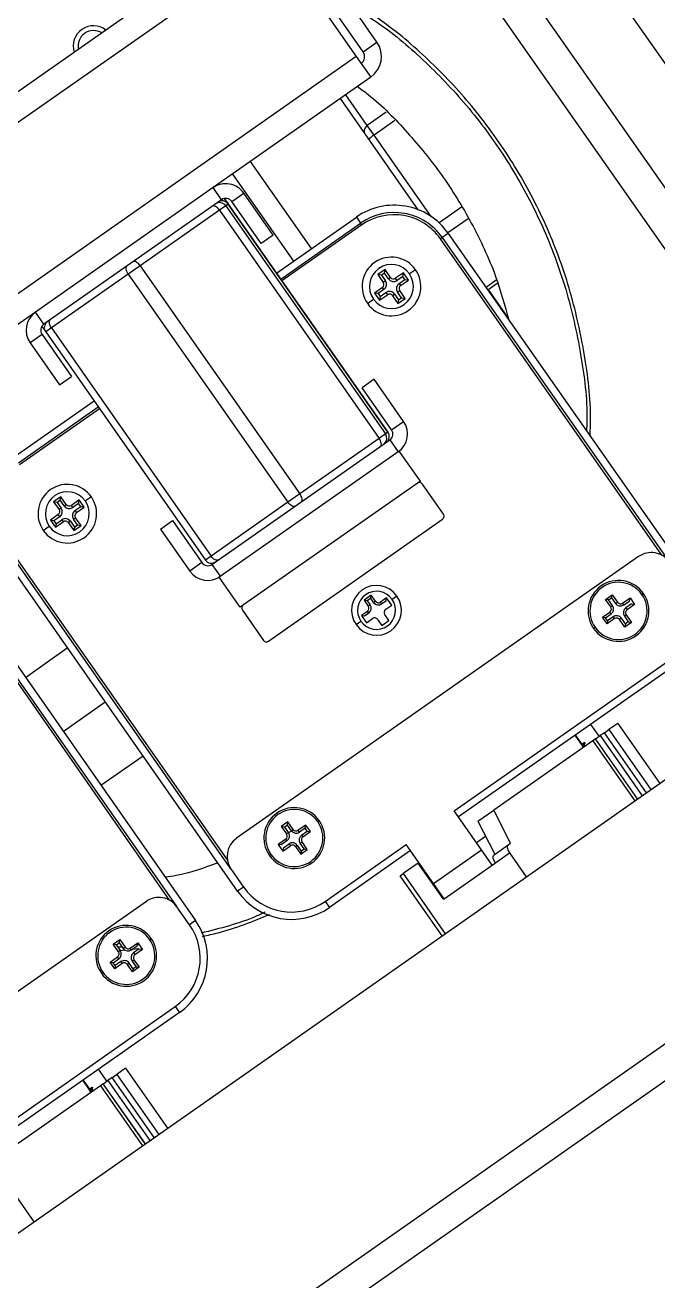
# Model space of a CAD drawing. Header units: millimetres. Extents: x 152904052 to 153933663, y 538271515 to 539240469.
# Drawn here: x 153452332.9 to 153452419.3, y 538569335.1 to 538569506.3 of the extents above; entities that cross this region are included whole.
import ezdxf

# ---------------------------------------------------------------- set-up
doc = ezdxf.new("R2010")
doc.units = ezdxf.units.MM
doc.layers.add('POWR', color=5, linetype='Continuous')

msp = doc.modelspace()

# ---------------------------------------------------------------- linework, layer by layer
at = {"layer": 'POWR', "color": 7}
for p, q in [((153451610.15, 538568795.17), (153453405.73, 538570052.45)), ((153452296.42, 538569677.95), (153452483.18, 538569411.24)), ((153452458.2, 538569430), (153452337.74, 538569602.02)), ((153452454.26, 538569427.25), (153452333.81, 538569599.27)), ((153452380.96, 538569504.04), (153452363.15, 538569529.48)), ((153452379.08, 538569502.72), (153452361.27, 538569528.16)), ((153452365.2, 538569520.53), (153452328.71, 538569494.98)), ((153452367.18, 538569517.71), (153452330.69, 538569492.15)), ((153452367.18, 538569517.71), (153452378.13, 538569502.06)), ((153452379.08, 538569502.72), (153452380.96, 538569504.04)), ((153452378.13, 538569502.06), (153452325.77, 538569465.39)), ((153452378.13, 538569502.06), (153452380.11, 538569499.24)), ((153452380.11, 538569499.24), (153452358.61, 538569484.18)), ((153452386.6, 538569481.16), (153452375.98, 538569496.34)), ((153452379.64, 538569492.67), (153452376.71, 538569496.86)), ((153452382.23, 538569494.48), (153452379.64, 538569492.67)), ((153452380.56, 538569491.36), (153452379.64, 538569492.67)), ((153452383.4, 538569493.35), (153452380.56, 538569491.36)), ((153452388.34, 538569480.25), (153452380.56, 538569491.36)), ((153452372.01, 538569475.86), (153452363.69, 538569487.74)), ((153452361.23, 538569486.01), (153452369.55, 538569474.14)), ((153452358.61, 538569484.18), (153452334.36, 538569467.2)), ((153452359.76, 538569482.54), (153452358.61, 538569484.18)), ((153452359.76, 538569482.54), (153452335.51, 538569465.56)), ((153452359.75, 538569482.53), (153452359.86, 538569482.38)), ((153452360.13, 538569482.7), (153452360.64, 538569481.98)), ((153452360.66, 538569481.95), (153452360.14, 538569482.7)), ((153452361.15, 538569482.3), (153452362.79, 538569483.44)), ((153452365.17, 538569476.56), (153452361.15, 538569482.3)), ((153452366.8, 538569477.71), (153452362.79, 538569483.44)), ((153452359.46, 538569481.11), (153452348.65, 538569473.54)), ((153452360.32, 538569481.71), (153452359.46, 538569481.11)), ((153452359.46, 538569481.11), (153452381.26, 538569449.99)), ((153452360.66, 538569481.95), (153452360.32, 538569481.71)), ((153452360.32, 538569481.71), (153452382.12, 538569450.59)), ((153452382.46, 538569450.82), (153452360.66, 538569481.95)), ((153452360.66, 538569481.95), (153452382.46, 538569450.82)), ((153452360.66, 538569481.95), (153452360.66, 538569481.95)), ((153452392.48, 538569481.53), (153452389.43, 538569479.39)), ((153452367.26, 538569472.53), (153452378.15, 538569480.16)), ((153452367.83, 538569471.71), (153452378.72, 538569479.34)), ((153452378.9, 538569479.09), (153452368, 538569471.47)), ((153452378.15, 538569480.16), (153452378.72, 538569479.34)), ((153452378.9, 538569479.09), (153452378.72, 538569479.34)), ((153452393.4, 538569479.92), (153452390.65, 538569478)), ((153452366.8, 538569477.71), (153452365.17, 538569476.56)), ((153452389.62, 538569477.2), (153452389.87, 538569477.38)), ((153452419.84, 538569434.04), (153452389.62, 538569477.2)), ((153452390.68, 538569477.95), (153452389.87, 538569477.38)), ((153452389.87, 538569477.38), (153452420.84, 538569433.14)), ((153452390.68, 538569477.95), (153452423.38, 538569431.26)), ((153452347.01, 538569472.4), (153452336.54, 538569465.06)), ((153452348.65, 538569473.54), (153452347.01, 538569472.4)), ((153452347.01, 538569472.4), (153452368.81, 538569441.27)), ((153452348.65, 538569473.54), (153452370.45, 538569442.41)), ((153452382.06, 538569473.01), (153452381.08, 538569472.32)), ((153452381.08, 538569472.32), (153452381.82, 538569471.25)), ((153452381.57, 538569472.23), (153452381.08, 538569472.32)), ((153452381.97, 538569472.52), (153452381.57, 538569472.23)), ((153452381.57, 538569472.23), (153452382.11, 538569471.46)), ((153452381.97, 538569472.52), (153452382.06, 538569473.01)), ((153452382.52, 538569471.74), (153452381.97, 538569472.52)), ((153452382.8, 538569471.94), (153452382.06, 538569473.01)), ((153452382.52, 538569471.74), (153452382.8, 538569471.94)), ((153452384.57, 538569472.57), (153452383.5, 538569471.82)), ((153452384.48, 538569472.08), (153452383.7, 538569471.53)), ((153452384.48, 538569472.08), (153452384.57, 538569472.57)), ((153452384.76, 538569471.67), (153452384.48, 538569472.08)), ((153452385.25, 538569471.58), (153452384.57, 538569472.57)), ((153452386.22, 538569472.99), (153452385.4, 538569472.42)), ((153452381.7, 538569470.56), (153452380.63, 538569469.81)), ((153452381.9, 538569470.27), (153452381.12, 538569469.73)), ((153452381.9, 538569470.27), (153452381.7, 538569470.56)), ((153452382.11, 538569471.46), (153452381.82, 538569471.25)), ((153452383.7, 538569471.53), (153452383.5, 538569471.82)), ((153452383.99, 538569471.13), (153452384.76, 538569471.67)), ((153452383.99, 538569471.13), (153452384.19, 538569470.84)), ((153452384.19, 538569470.84), (153452385.25, 538569471.58)), ((153452384.76, 538569471.67), (153452385.25, 538569471.58)), ((153452397.22, 538569471.55), (153452395.84, 538569470.58)), ((153452396.07, 538569470.25), (153452397.37, 538569471.16)), ((153452398.86, 538569466.45), (153452396.16, 538569470.31)), ((153452379.67, 538569468.4), (153452380.49, 538569468.98)), ((153452380.63, 538569469.81), (153452381.32, 538569468.83)), ((153452381.12, 538569469.73), (153452380.63, 538569469.81)), ((153452381.12, 538569469.73), (153452381.41, 538569469.32)), ((153452381.32, 538569468.83), (153452382.39, 538569469.58)), ((153452381.41, 538569469.32), (153452381.32, 538569468.83)), ((153452381.41, 538569469.32), (153452382.19, 538569469.86)), ((153452382.19, 538569469.86), (153452382.39, 538569469.58)), ((153452383.37, 538569469.65), (153452383.08, 538569469.45)), ((153452383.08, 538569469.45), (153452383.83, 538569468.39)), ((153452383.37, 538569469.65), (153452383.92, 538569468.88)), ((153452383.78, 538569469.94), (153452384.07, 538569470.14)), ((153452384.32, 538569469.16), (153452383.78, 538569469.94)), ((153452383.83, 538569468.39), (153452384.81, 538569469.08)), ((153452383.92, 538569468.88), (153452383.83, 538569468.39)), ((153452383.92, 538569468.88), (153452384.32, 538569469.16)), ((153452384.81, 538569469.08), (153452384.07, 538569470.14)), ((153452384.32, 538569469.16), (153452384.81, 538569469.08)), ((153452334.36, 538569467.2), (153452327.71, 538569462.54)), ((153452335.51, 538569465.56), (153452334.36, 538569467.2)), ((153452335.23, 538569465.26), (153452335.76, 538569464.51)), ((153452335.96, 538569465.88), (153452335.96, 538569465.88)), ((153452335.27, 538569464.17), (153452333.63, 538569463.02)), ((153452335.27, 538569464.17), (153452339.28, 538569458.44)), ((153452336.54, 538569465.06), (153452335.76, 538569464.51)), ((153452335.76, 538569464.51), (153452357.55, 538569433.39)), ((153452336.54, 538569465.06), (153452358.33, 538569433.93)), ((153452333.63, 538569463.02), (153452337.64, 538569457.29)), ((153452337.64, 538569457.29), (153452339.28, 538569458.44)), ((153452380.57, 538569458.05), (153452378.93, 538569456.9)), ((153452382.95, 538569451.17), (153452378.93, 538569456.9)), ((153452384.58, 538569452.31), (153452380.57, 538569458.05)), ((153452331.46, 538569447.47), (153452342.35, 538569455.09)), ((153452332.03, 538569446.65), (153452342.93, 538569454.27)), ((153452343.1, 538569454.03), (153452332.2, 538569446.4)), ((153452382.95, 538569451.17), (153452384.58, 538569452.31)), ((153452358.45, 538569432.8), (153452382.7, 538569449.77)), ((153452381.26, 538569449.99), (153452370.45, 538569442.41)), ((153452382.12, 538569450.59), (153452381.26, 538569449.99)), ((153452382.46, 538569450.82), (153452382.12, 538569450.59)), ((153452382.46, 538569450.82), (153452382.46, 538569450.82)), ((153452382.7, 538569449.77), (153452383.85, 538569448.14)), ((153452384.01, 538569448.25), (153452359.44, 538569431.04)), ((153452386.88, 538569444.16), (153452384.01, 538569448.25)), ((153452386.88, 538569444.16), (153452362.31, 538569426.95)), ((153452390.03, 538569439.65), (153452387.17, 538569443.75)), ((153452337.82, 538569442.04), (153452336.84, 538569441.35)), ((153452336.84, 538569441.35), (153452337.59, 538569440.28)), ((153452337.33, 538569441.26), (153452336.84, 538569441.35)), ((153452337.74, 538569441.55), (153452337.33, 538569441.26)), ((153452337.33, 538569441.26), (153452337.87, 538569440.48)), ((153452337.74, 538569441.55), (153452337.82, 538569442.04)), ((153452338.28, 538569440.77), (153452337.74, 538569441.55)), ((153452338.57, 538569440.97), (153452337.82, 538569442.04)), ((153452340.33, 538569441.59), (153452339.27, 538569440.85)), ((153452340.25, 538569441.1), (153452339.47, 538569440.56)), ((153452340.25, 538569441.1), (153452340.33, 538569441.59)), ((153452340.53, 538569440.7), (153452340.25, 538569441.1)), ((153452341.02, 538569440.61), (153452340.33, 538569441.59)), ((153452341.99, 538569442.02), (153452341.17, 538569441.45)), ((153452368.81, 538569441.27), (153452358.33, 538569433.93)), ((153452370.45, 538569442.41), (153452368.81, 538569441.27)), ((153452337.46, 538569439.59), (153452336.4, 538569438.84)), ((153452337.67, 538569439.3), (153452337.46, 538569439.59)), ((153452337.87, 538569440.48), (153452337.59, 538569440.28)), ((153452338.28, 538569440.77), (153452338.57, 538569440.97)), ((153452339.47, 538569440.56), (153452339.27, 538569440.85)), ((153452339.75, 538569440.15), (153452340.53, 538569440.7)), ((153452339.75, 538569440.15), (153452339.95, 538569439.86)), ((153452339.95, 538569439.86), (153452341.02, 538569440.61)), ((153452340.53, 538569440.7), (153452341.02, 538569440.61)), ((153452335.43, 538569437.43), (153452336.25, 538569438)), ((153452336.4, 538569438.84), (153452337.09, 538569437.86)), ((153452336.89, 538569438.75), (153452336.4, 538569438.84)), ((153452337.67, 538569439.3), (153452336.89, 538569438.75)), ((153452336.89, 538569438.75), (153452337.17, 538569438.35)), ((153452337.09, 538569437.86), (153452338.15, 538569438.6)), ((153452337.17, 538569438.35), (153452337.09, 538569437.86)), ((153452337.17, 538569438.35), (153452337.95, 538569438.89)), ((153452337.95, 538569438.89), (153452338.15, 538569438.6)), ((153452339.14, 538569438.68), (153452338.85, 538569438.48)), ((153452338.85, 538569438.48), (153452339.59, 538569437.41)), ((153452339.14, 538569438.68), (153452339.68, 538569437.9)), ((153452339.54, 538569438.97), (153452339.83, 538569439.17)), ((153452340.09, 538569438.19), (153452339.54, 538569438.97)), ((153452339.59, 538569437.41), (153452340.58, 538569438.1)), ((153452339.68, 538569437.9), (153452339.59, 538569437.41)), ((153452339.68, 538569437.9), (153452340.09, 538569438.19)), ((153452340.58, 538569438.1), (153452339.83, 538569439.17)), ((153452340.09, 538569438.19), (153452340.58, 538569438.1)), ((153452351.41, 538569437.63), (153452353.05, 538569438.78)), ((153452353.05, 538569438.78), (153452357.06, 538569433.04)), ((153452366.16, 538569422.32), (153452389.91, 538569438.95)), ((153452351.41, 538569437.63), (153452355.42, 538569431.9)), ((153452361.94, 538569388.24), (153452329.25, 538569434.93)), ((153452361.04, 538569391.27), (153452330.07, 538569435.5)), ((153452330.31, 538569435.68), (153452360.54, 538569392.51)), ((153452357.06, 538569433.04), (153452355.42, 538569431.9)), ((153452358.33, 538569433.93), (153452357.55, 538569433.39)), ((153452358.45, 538569432.8), (153452359.6, 538569431.16)), ((153452416.66, 538569433.88), (153452361.78, 538569395.45)), ((153452323.51, 538569430.92), (153452356.21, 538569384.22)), ((153452362.31, 538569426.95), (153452359.44, 538569431.04)), ((153452146.47, 538569211.73), (153452458.2, 538569430)), ((153452352.67, 538569387.01), (153452322.45, 538569430.17)), ((153452322.69, 538569430.34), (153452353.67, 538569386.11)), ((153452380.19, 538569428.61), (153452379.21, 538569427.92)), ((153452379.21, 538569427.92), (153452379.78, 538569427.1)), ((153452379.63, 538569427.84), (153452379.21, 538569427.92)), ((153452380.11, 538569428.18), (153452379.63, 538569427.84)), ((153452379.63, 538569427.84), (153452380.03, 538569427.27)), ((153452380.11, 538569428.18), (153452380.19, 538569428.61)), ((153452380.51, 538569427.61), (153452380.11, 538569428.18)), ((153452380.76, 538569427.79), (153452380.19, 538569428.61)), ((153452380.51, 538569427.61), (153452380.76, 538569427.79)), ((153452382.28, 538569428.24), (153452381.46, 538569427.66)), ((153452381.63, 538569427.41), (153452381.46, 538569427.66)), ((153452382.2, 538569427.81), (153452381.63, 538569427.41)), ((153452382.2, 538569427.81), (153452382.28, 538569428.24)), ((153452382.97, 538569427.25), (153452382.28, 538569428.24)), ((153452383.69, 538569428.49), (153452383.03, 538569428.03)), ((153452412.15, 538569428.03), (153452413.05, 538569428.66)), ((153452412.86, 538569427.01), (153452412.15, 538569428.03)), ((153452412.57, 538569427.96), (153452412.15, 538569428.03)), ((153452412.57, 538569427.96), (153452412.97, 538569428.24)), ((153452413.12, 538569427.18), (153452412.57, 538569427.96)), ((153452412.97, 538569428.24), (153452413.05, 538569428.66)), ((153452412.97, 538569428.24), (153452413.51, 538569427.46)), ((153452413.05, 538569428.66), (153452413.77, 538569427.64)), ((153452413.51, 538569427.46), (153452413.77, 538569427.64)), ((153452414.46, 538569427.52), (153452415.49, 538569428.23)), ((153452414.64, 538569427.27), (153452414.46, 538569427.52)), ((153452414.64, 538569427.27), (153452415.41, 538569427.81)), ((153452415.69, 538569427.41), (153452414.92, 538569426.87)), ((153452415.41, 538569427.81), (153452415.49, 538569428.23)), ((153452415.49, 538569428.23), (153452416.12, 538569427.33)), ((153452415.69, 538569427.41), (153452416.12, 538569427.33)), ((153452417.11, 538569428.7), (153452417.32, 538569428.84)), ((153452362.59, 538569426.54), (153452365.46, 538569422.44)), ((153452379.66, 538569426.4), (153452378.84, 538569425.83)), ((153452378.84, 538569425.83), (153452379.53, 538569424.85)), ((153452379.27, 538569425.75), (153452378.84, 538569425.83)), ((153452379.83, 538569426.15), (153452379.27, 538569425.75)), ((153452379.83, 538569426.15), (153452379.66, 538569426.4)), ((153452380.03, 538569427.27), (153452379.78, 538569427.1)), ((153452382.6, 538569425.17), (153452382.02, 538569425.98)), ((153452382.15, 538569426.68), (153452382.97, 538569427.25)), ((153452411.72, 538569425.6), (153452412.74, 538569426.31)), ((153452412.14, 538569425.52), (153452412.92, 538569426.06)), ((153452412.92, 538569426.06), (153452412.74, 538569426.31)), ((153452413.12, 538569427.18), (153452412.86, 538569427.01)), ((153452414.72, 538569425.74), (153452414.97, 538569425.92)), ((153452414.72, 538569425.74), (153452415.26, 538569424.97)), ((153452414.92, 538569426.87), (153452415.09, 538569426.62)), ((153452414.97, 538569425.92), (153452415.69, 538569424.9)), ((153452416.12, 538569427.33), (153452415.09, 538569426.62)), ((153452378.12, 538569424.59), (153452378.77, 538569425.05)), ((153452379.53, 538569424.85), (153452380.34, 538569425.42)), ((153452381.04, 538569425.3), (153452381.61, 538569424.48)), ((153452381.61, 538569424.48), (153452382.6, 538569425.17)), ((153452410.72, 538569424.23), (153452410.52, 538569424.08)), ((153452412.35, 538569424.69), (153452411.72, 538569425.6)), ((153452412.14, 538569425.52), (153452411.72, 538569425.6)), ((153452412.42, 538569425.12), (153452412.14, 538569425.52)), ((153452413.37, 538569425.41), (153452412.35, 538569424.69)), ((153452412.42, 538569425.12), (153452412.35, 538569424.69)), ((153452413.2, 538569425.66), (153452412.42, 538569425.12)), ((153452413.2, 538569425.66), (153452413.37, 538569425.41)), ((153452414.32, 538569425.46), (153452414.07, 538569425.29)), ((153452414.79, 538569424.26), (153452414.07, 538569425.29)), ((153452414.86, 538569424.69), (153452414.32, 538569425.46)), ((153452415.69, 538569424.9), (153452414.79, 538569424.26)), ((153452414.86, 538569424.69), (153452414.79, 538569424.26)), ((153452415.26, 538569424.97), (153452414.86, 538569424.69)), ((153452415.26, 538569424.97), (153452415.69, 538569424.9)), ((153452332.98, 538569417.4), (153452338.71, 538569421.42)), ((153452391.51, 538569399.18), (153452420.59, 538569419.54)), ((153452421.17, 538569418.72), (153452392.09, 538569398.36)), ((153452338.14, 538569410.03), (153452343.87, 538569414.04)), ((153451637.29, 538568819.18), (153452483.06, 538569411.4)), ((153452410.11, 538569410.98), (153452411.26, 538569409.34)), ((153452411.99, 538569409.85), (153452412.62, 538569410.29)), ((153452413.81, 538569411.13), (153452412.62, 538569410.29)), ((153452412.62, 538569410.29), (153452418.35, 538569402.1)), ((153452413.81, 538569411.13), (153452419.55, 538569402.94)), ((153452410.4, 538569408.74), (153452396.9, 538569399.29)), ((153452409.14, 538569407.86), (153452407.99, 538569409.5)), ((153452409.21, 538569407.91), (153452408.06, 538569409.55)), ((153452409.17, 538569408.49), (153452409.35, 538569408.57)), ((153452410.79, 538569409.01), (153452410.4, 538569408.74)), ((153452410.4, 538569408.74), (153452416.14, 538569400.55)), ((153452410.79, 538569409.01), (153452411.42, 538569409.45)), ((153452416.53, 538569400.82), (153452410.79, 538569409.01)), ((153452410.79, 538569409.01), (153452410.79, 538569409.01)), ((153452416.52, 538569400.82), (153452410.79, 538569409.01)), ((153452411.99, 538569409.85), (153452411.42, 538569409.45)), ((153452411.42, 538569409.45), (153452417.15, 538569401.26)), ((153452417.73, 538569401.66), (153452411.99, 538569409.85)), ((153452411.99, 538569409.85), (153452411.99, 538569409.85)), ((153452417.72, 538569401.66), (153452411.99, 538569409.85)), ((153452409.17, 538569408.49), (153452408.94, 538569408.29)), ((153452409.45, 538569408.08), (153452409.26, 538569408.08)), ((153452349.04, 538569406.67), (153452343.3, 538569402.66)), ((153452395.24, 538569393.86), (153452391.51, 538569399.18)), ((153452394.73, 538569397.77), (153452396.9, 538569399.29)), ((153452399.2, 538569394.79), (153452396.9, 538569399.29)), ((153452368.81, 538569397.69), (153452367.91, 538569397.06)), ((153452367.91, 538569397.06), (153452368.63, 538569396.04)), ((153452368.34, 538569396.98), (153452367.91, 538569397.06)), ((153452368.74, 538569397.26), (153452368.34, 538569396.98)), ((153452368.34, 538569396.98), (153452368.88, 538569396.21)), ((153452368.74, 538569397.26), (153452368.81, 538569397.69)), ((153452369.28, 538569396.49), (153452368.74, 538569397.26)), ((153452369.53, 538569396.67), (153452368.81, 538569397.69)), ((153452369.28, 538569396.49), (153452369.53, 538569396.67)), ((153452371.25, 538569397.26), (153452370.23, 538569396.54)), ((153452371.18, 538569396.83), (153452370.4, 538569396.29)), ((153452371.18, 538569396.83), (153452371.25, 538569397.26)), ((153452371.45, 538569396.43), (153452371.18, 538569396.83)), ((153452371.88, 538569396.36), (153452371.25, 538569397.26)), ((153452372.88, 538569397.73), (153452373.08, 538569397.87)), ((153452394.73, 538569397.77), (153452397.03, 538569393.27)), ((153452368.51, 538569395.34), (153452367.48, 538569394.62)), ((153452368.68, 538569395.09), (153452367.91, 538569394.55)), ((153452368.68, 538569395.09), (153452368.51, 538569395.34)), ((153452368.88, 538569396.21), (153452368.63, 538569396.04)), ((153452369.21, 538569396.39), (153452368.81, 538569396.14)), ((153452370.4, 538569396.29), (153452370.23, 538569396.54)), ((153452370.48, 538569394.77), (153452370.74, 538569394.95)), ((153452370.68, 538569395.89), (153452371.45, 538569396.43)), ((153452370.68, 538569395.89), (153452370.86, 538569395.64)), ((153452371.45, 538569393.92), (153452370.74, 538569394.95)), ((153452370.86, 538569395.64), (153452371.88, 538569396.36)), ((153452371.45, 538569396.43), (153452371.88, 538569396.36)), ((153452395.79, 538569395.7), (153452394.55, 538569394.84)), ((153452366.49, 538569393.25), (153452366.28, 538569393.11)), ((153452367.48, 538569394.62), (153452368.11, 538569393.72)), ((153452367.91, 538569394.55), (153452367.48, 538569394.62)), ((153452368.11, 538569393.72), (153452369.14, 538569394.44)), ((153452368.19, 538569394.15), (153452368.11, 538569393.72)), ((153452368.19, 538569394.15), (153452368.96, 538569394.69)), ((153452368.96, 538569394.69), (153452369.14, 538569394.44)), ((153452370.09, 538569394.49), (153452369.83, 538569394.32)), ((153452369.83, 538569394.32), (153452370.55, 538569393.29)), ((153452370.09, 538569394.49), (153452370.63, 538569393.72)), ((153452371.02, 538569394), (153452370.48, 538569394.77)), ((153452370.55, 538569393.29), (153452371.45, 538569393.92)), ((153452370.63, 538569393.72), (153452370.55, 538569393.29)), ((153452370.63, 538569393.72), (153452371.02, 538569394)), ((153452371.02, 538569394), (153452371.45, 538569393.92)), ((153452373.9, 538569386.85), (153452384.96, 538569394.59)), ((153452385.54, 538569393.77), (153452374.48, 538569386.03)), ((153452388.69, 538569389.27), (153452384.96, 538569394.59)), ((153452388.69, 538569389.27), (153452395.24, 538569393.86)), ((153452396.68, 538569391.81), (153452395.24, 538569393.86)), ((153452396.68, 538569391.81), (153452399.04, 538569393.46)), ((153452396.94, 538569393.22), (153452398.86, 538569394.56)), ((153452398.86, 538569394.56), (153452399.2, 538569394.79)), ((153452399.04, 538569393.46), (153452401.33, 538569390.18)), ((153452386.58, 538569392.07), (153452384.54, 538569390.63)), ((153452386.58, 538569392.07), (153452386.68, 538569392.13)), ((153452390.03, 538569387.15), (153452386.58, 538569392.07)), ((153452390.12, 538569387.22), (153452396.68, 538569391.81)), ((153452361.04, 538569391.27), (153452362.76, 538569388.81)), ((153452384.13, 538569390.35), (153452384.54, 538569390.63)), ((153452389.86, 538569382.15), (153452384.13, 538569390.35)), ((153452384.54, 538569390.63), (153452390.27, 538569382.44)), ((153452362.76, 538569388.81), (153452361.94, 538569388.24)), ((153452390.12, 538569387.22), (153452388.69, 538569389.27)), ((153452349.49, 538569386.85), (153452294.61, 538569348.42)), ((153452373.9, 538569386.85), (153452374.48, 538569386.03)), ((153452389.8, 538569387.48), (153452389.85, 538569387.61)), ((153452389.85, 538569387.4), (153452389.95, 538569387.47)), ((153452390.03, 538569387.15), (153452390.12, 538569387.22)), ((153452355.39, 538569383.65), (153452353.67, 538569386.11)), ((153452356.21, 538569384.22), (153452355.39, 538569383.65)), ((153452344.98, 538569381), (153452345.88, 538569381.63)), ((153452345.4, 538569380.92), (153452345.8, 538569381.2)), ((153452345.8, 538569381.2), (153452345.88, 538569381.63)), ((153452345.8, 538569381.2), (153452346.34, 538569380.43)), ((153452345.88, 538569381.63), (153452346.59, 538569380.61)), ((153452347.29, 538569380.48), (153452348.32, 538569381.2)), ((153452348.24, 538569380.77), (153452348.32, 538569381.2)), ((153452348.32, 538569381.2), (153452348.95, 538569380.3)), ((153452349.94, 538569381.67), (153452350.15, 538569381.81)), ((153452345.69, 538569379.98), (153452344.98, 538569381)), ((153452345.4, 538569380.92), (153452344.98, 538569381)), ((153452345.95, 538569380.15), (153452345.4, 538569380.92)), ((153452346.22, 538569380.61), (153452345.64, 538569380.59)), ((153452345.95, 538569380.15), (153452345.69, 538569379.98)), ((153452345.94, 538569380.16), (153452346.56, 538569380.22)), ((153452346.34, 538569380.43), (153452346.59, 538569380.61)), ((153452347.47, 538569380.23), (153452347.29, 538569380.48)), ((153452347.47, 538569380.23), (153452348.24, 538569380.77)), ((153452347.62, 538569380.34), (153452348.38, 538569380.42)), ((153452348.52, 538569380.37), (153452347.75, 538569379.83)), ((153452347.75, 538569379.83), (153452347.92, 538569379.58)), ((153452348.95, 538569380.3), (153452347.92, 538569379.58)), ((153452348.5, 538569380.94), (153452348.13, 538569380.87)), ((153452348.52, 538569380.37), (153452348.95, 538569380.3)), ((153452344.55, 538569378.56), (153452345.57, 538569379.28)), ((153452345.18, 538569377.66), (153452344.55, 538569378.56)), ((153452344.97, 538569378.49), (153452344.55, 538569378.56)), ((153452344.97, 538569378.49), (153452345.75, 538569379.03)), ((153452345.25, 538569378.09), (153452344.97, 538569378.49)), ((153452346.2, 538569378.38), (153452345.18, 538569377.66)), ((153452345.25, 538569378.09), (153452345.18, 538569377.66)), ((153452346.03, 538569378.63), (153452345.25, 538569378.09)), ((153452345.75, 538569379.03), (153452345.57, 538569379.28)), ((153452346.03, 538569378.63), (153452346.2, 538569378.38)), ((153452347.15, 538569378.43), (153452346.9, 538569378.26)), ((153452347.62, 538569377.23), (153452346.9, 538569378.26)), ((153452347.69, 538569377.66), (153452347.15, 538569378.43)), ((153452347.55, 538569378.71), (153452347.8, 538569378.89)), ((153452347.55, 538569378.71), (153452348.09, 538569377.94)), ((153452348.52, 538569377.86), (153452347.62, 538569377.23)), ((153452348.09, 538569377.94), (153452347.69, 538569377.66)), ((153452347.8, 538569378.89), (153452348.52, 538569377.86)), ((153452348.09, 538569377.94), (153452348.52, 538569377.86)), ((153452343.55, 538569377.19), (153452343.35, 538569377.05)), ((153452347.69, 538569377.66), (153452347.62, 538569377.23)), ((153452324.34, 538569352.15), (153452353.42, 538569372.51)), ((153452354, 538569371.69), (153452324.92, 538569351.33)), ((153452353.42, 538569372.51), (153452354, 538569371.69)), ((153452346.64, 538569364.1), (153452345.45, 538569363.26)), ((153452346.64, 538569364.1), (153452352.38, 538569355.91)), ((153452341.97, 538569360.83), (153452340.82, 538569362.46)), ((153452342.04, 538569360.87), (153452340.89, 538569362.51)), ((153452342.94, 538569363.95), (153452344.09, 538569362.31)), ((153452343.62, 538569361.98), (153452344.25, 538569362.42)), ((153452344.82, 538569362.82), (153452344.25, 538569362.42)), ((153452344.25, 538569362.42), (153452349.98, 538569354.23)), ((153452344.82, 538569362.82), (153452345.45, 538569363.26)), ((153452350.56, 538569354.63), (153452344.82, 538569362.82)), ((153452344.82, 538569362.82), (153452344.82, 538569362.82)), ((153452350.55, 538569354.63), (153452344.82, 538569362.82)), ((153452345.45, 538569363.26), (153452351.18, 538569355.07)), ((153452343.23, 538569361.71), (153452329.73, 538569352.26)), ((153452342, 538569361.46), (153452341.77, 538569361.26)), ((153452342, 538569361.46), (153452342.18, 538569361.53)), ((153452342.28, 538569361.04), (153452342.09, 538569361.05)), ((153452343.62, 538569361.98), (153452343.23, 538569361.71)), ((153452343.23, 538569361.71), (153452348.97, 538569353.52)), ((153452349.36, 538569353.79), (153452343.62, 538569361.98)), ((153452343.62, 538569361.98), (153452343.62, 538569361.98)), ((153452349.35, 538569353.79), (153452343.62, 538569361.98)), ((153452331.87, 538569346.43), (153452334.16, 538569343.15))]:
    msp.add_line(p, q, dxfattribs=at)
at = {"layer": 'POWR', "color": 7, "flags": 128}
for points in [[(153452359.46, 538569481.11), (153452359.34, 538569481.27), (153452359.21, 538569481.41), (153452359.08, 538569481.52), (153452358.94, 538569481.61), (153452358.81, 538569481.67), (153452358.69, 538569481.7), (153452358.59, 538569481.7), (153452358.5, 538569481.66)], [(153452348.65, 538569473.54), (153452348.53, 538569473.7), (153452348.4, 538569473.83), (153452348.26, 538569473.95), (153452348.13, 538569474.04), (153452348, 538569474.1), (153452347.88, 538569474.13), (153452347.77, 538569474.13), (153452347.69, 538569474.09)], [(153452347.01, 538569472.4), (153452346.91, 538569472.56), (153452346.82, 538569472.73), (153452346.77, 538569472.9), (153452346.73, 538569473.06), (153452346.73, 538569473.21), (153452346.75, 538569473.34), (153452346.79, 538569473.44), (153452346.87, 538569473.51)], [(153452336.54, 538569465.06), (153452336.43, 538569465.23), (153452336.35, 538569465.4), (153452336.29, 538569465.57), (153452336.26, 538569465.73), (153452336.25, 538569465.87), (153452336.27, 538569466), (153452336.32, 538569466.11), (153452336.39, 538569466.18)], [(153452381.44, 538569448.89), (153452381.51, 538569448.96), (153452381.55, 538569449.06), (153452381.56, 538569449.18), (153452381.55, 538569449.33), (153452381.51, 538569449.49), (153452381.45, 538569449.65), (153452381.36, 538569449.82), (153452381.26, 538569449.99)], [(153452369.81, 538569440.75), (153452369.72, 538569440.71), (153452369.6, 538569440.7), (153452369.48, 538569440.72), (153452369.34, 538569440.78), (153452369.2, 538569440.86), (153452369.06, 538569440.98), (153452368.93, 538569441.11), (153452368.81, 538569441.27)], [(153452370.63, 538569441.32), (153452370.69, 538569441.39), (153452370.73, 538569441.49), (153452370.75, 538569441.61), (153452370.74, 538569441.75), (153452370.7, 538569441.91), (153452370.64, 538569442.08), (153452370.55, 538569442.25), (153452370.45, 538569442.41)], [(153452359.33, 538569433.41), (153452359.24, 538569433.37), (153452359.13, 538569433.36), (153452359, 538569433.38), (153452358.86, 538569433.44), (153452358.72, 538569433.53), (153452358.58, 538569433.64), (153452358.45, 538569433.78), (153452358.33, 538569433.93)]]:
    msp.add_lwpolyline(points, dxfattribs=at)
at = {"layer": 'POWR', "color": 7}
for centre, radius, start, end in [((153452342.27, 538569503.5), 2.75, 51.9124, 198.0876), ((153452342.27, 538569503.5), 2.1, 125, 192.6073), ((153452342.27, 538569503.5), 2.1, 57.3927, 125), ((153452378.13, 538569502.06), 3.45, 305, 35), ((153452378.13, 538569502.06), 1.15, 305, 35), ((153452380.21, 538569491.83), 1.01, 123.9489, 186.0448), ((153452382.93, 538569487.76), 4.31, 123.4063, 135.421), ((153452360.33, 538569481.72), 3, 35, 125), ((153452359.84, 538569481.38), 1, 35, 125), ((153452359.84, 538569481.38), 1, 34.9891, 124.9891), ((153452360.33, 538569481.72), 1, 35, 125), ((153452359.5, 538569481.14), 1, 34.9891, 124.9891), ((153452383.31, 538569472.79), 9, 35, 125), ((153452383.31, 538569472.79), 8, 35, 125), ((153452383.31, 538569472.79), 7.7, 35, 125), ((153452382.94, 538569470.7), 4, 35, 215), ((153452382.94, 538569470.7), 3, 35, 215), ((153452382.94, 538569470.7), 4, 215, 35), ((153452382.94, 538569470.7), 3, 215, 35), ((153452383.21, 538569472.23), 0.5, 215, 305), ((153452381.41, 538569470.97), 0.5, 305, 35), ((153452381.41, 538569470.97), 0.851, 305, 35), ((153452383.21, 538569472.23), 0.851, 215, 305), ((153452384.48, 538569470.43), 0.851, 125, 215), ((153452384.48, 538569470.43), 0.5, 125, 215), ((153452382.67, 538569469.17), 0.851, 35, 125), ((153452382.67, 538569469.17), 0.5, 35, 125), ((153452336.08, 538569464.74), 3, 125, 215), ((153452336.08, 538569464.74), 1, 125, 215), ((153452336.57, 538569465.09), 1, 125, 215), ((153452382.13, 538569450.59), 3, 305, 35), ((153452381.3, 538569450.01), 1, 305.0109, 35.0109), ((153452381.64, 538569450.25), 1, 305, 35), ((153452381.64, 538569450.25), 1, 305.0109, 35.0109), ((153452382.13, 538569450.59), 1, 305, 35), ((153452338.71, 538569439.72), 4, 35, 215), ((153452386.76, 538569443.46), 0.5, 35, 125), ((153452338.71, 538569439.72), 4, 215, 35), ((153452338.71, 538569439.72), 3, 35, 215), ((153452338.71, 538569439.72), 3, 215, 35), ((153452337.18, 538569440), 0.5, 305, 35), ((153452337.18, 538569440), 0.851, 305, 35), ((153452338.98, 538569441.26), 0.851, 215, 305), ((153452338.98, 538569441.26), 0.5, 215, 305), ((153452340.24, 538569439.45), 0.851, 125, 215), ((153452340.24, 538569439.45), 0.5, 125, 215), ((153452389.62, 538569439.36), 0.5, 305, 35), ((153452338.44, 538569438.19), 0.851, 35, 125), ((153452338.44, 538569438.19), 0.5, 35, 125), ((153452418.38, 538569431.42), 3, 35, 125), ((153452357.88, 538569433.62), 1, 215, 305), ((153452358.37, 538569433.96), 1, 215, 305), ((153452357.88, 538569433.62), 3, 215, 305), ((153452380.9, 538569426.54), 3.4, 35, 215), ((153452380.9, 538569426.54), 2.6, 35, 215), ((153452413.92, 538569426.46), 4.15, 35, 215), ((153452413.92, 538569426.46), 3.9, 35, 215), ((153452380.9, 538569426.54), 3.4, 215, 35), ((153452380.9, 538569426.54), 2.6, 215, 35), ((153452381.17, 538569428.07), 0.807, 215, 305), ((153452381.17, 538569428.07), 0.5, 215, 305), ((153452413.92, 538569426.46), 4.15, 215, 35), ((153452413.92, 538569426.46), 3.9, 215, 35), ((153452414.17, 538569427.93), 0.807, 215, 305), ((153452414.17, 538569427.93), 0.5, 215, 305), ((153452363, 538569426.83), 0.5, 125, 215), ((153452379.37, 538569426.81), 0.5, 305, 35), ((153452379.37, 538569426.81), 0.807, 305, 35), ((153452382.43, 538569426.27), 0.5, 125, 215), ((153452412.45, 538569426.72), 0.5, 305, 35), ((153452412.45, 538569426.72), 0.807, 305, 35), ((153452413.66, 538569425), 0.807, 35, 125), ((153452415.38, 538569426.21), 0.807, 125, 215), ((153452415.38, 538569426.21), 0.5, 125, 215), ((153452380.63, 538569425.01), 0.5, 35, 125), ((153452413.66, 538569425), 0.5, 35, 125), ((153452365.87, 538569422.73), 0.5, 215, 305), ((153452369.68, 538569395.49), 4.15, 35, 215), ((153452369.68, 538569395.49), 3.9, 35, 215), ((153452369.68, 538569395.49), 4.15, 215, 35), ((153452369.68, 538569395.49), 3.9, 215, 35), ((153452369.94, 538569396.95), 0.5, 215, 305), ((153452363.5, 538569392.99), 3, 125, 215), ((153452368.22, 538569395.75), 0.5, 305, 35), ((153452368.22, 538569395.75), 0.807, 305, 35), ((153452369.94, 538569396.95), 0.807, 215, 305), ((153452371.15, 538569395.23), 0.807, 125, 215), ((153452371.15, 538569395.23), 0.5, 125, 215), ((153452369.42, 538569394.03), 0.807, 35, 125), ((153452369.42, 538569394.03), 0.5, 35, 125), ((153452369.31, 538569393.4), 9, 215, 305), ((153452369.31, 538569393.4), 8, 215, 305), ((153452351.21, 538569384.39), 3, 35, 125), ((153452346.75, 538569379.43), 4.15, 35, 215), ((153452346.75, 538569379.43), 3.9, 35, 215), ((153452348.84, 538569379.06), 8, 305, 35), ((153452348.84, 538569379.06), 9, 305, 35), ((153452346.75, 538569379.43), 4.15, 215, 35), ((153452346.75, 538569379.43), 3.9, 215, 35), ((153452345.28, 538569379.69), 0.5, 305, 35), ((153452345.28, 538569379.69), 0.807, 305, 35), ((153452347, 538569380.89), 0.807, 215, 305), ((153452347, 538569380.89), 0.5, 215, 305), ((153452348.21, 538569379.17), 0.807, 125, 215), ((153452348.21, 538569379.17), 0.5, 125, 215), ((153452346.49, 538569377.97), 0.807, 35, 125), ((153452346.49, 538569377.97), 0.5, 35, 125)]:
    msp.add_arc(centre, radius, start, end, dxfattribs=at)
for points, knots in [([(153452410.04, 538569450.31), (153452410.07, 538569451.03), (153452410.23, 538569454.78), (153452409.37, 538569461.58), (153452407.39, 538569470.52), (153452404.18, 538569479.13), (153452399.94, 538569487.17), (153452394.79, 538569494.5), (153452388.89, 538569500.93), (153452382.86, 538569506.22), (153452378.58, 538569508.95), (153452376.67, 538569510.17)], [0, 0, 0, 0, 0.030131, 0.157165, 0.285275, 0.413386, 0.54042, 0.665356, 0.787271, 0.905377, 1, 1, 1, 1]), ([(153452377.46, 538569509.04), (153452379, 538569508.06), (153452382.89, 538569505.56), (153452388.54, 538569500.57), (153452394.4, 538569494.18), (153452399.51, 538569486.91), (153452403.72, 538569478.92), (153452406.92, 538569470.38), (153452408.87, 538569461.5), (153452409.72, 538569454.97), (153452409.58, 538569451.48), (153452409.56, 538569450.99)], [0, 0, 0, 0, 0.078951, 0.200388, 0.325741, 0.454201, 0.584818, 0.716542, 0.848265, 0.978883, 1, 1, 1, 1]), ([(153452378.32, 538569497.98), (153452378.81, 538569497.61), (153452381.29, 538569495.78), (153452385.17, 538569491.76), (153452389.95, 538569485.94), (153452394, 538569479.34), (153452397.13, 538569472.7), (153452398.4, 538569468.13), (153452398.95, 538569466.14)], [0, 0, 0, 0, 0.047475, 0.239579, 0.431683, 0.632114, 0.839742, 1, 1, 1, 1]), ([(153452408.92, 538569408.32), (153452408.93, 538569408.32), (153452408.96, 538569408.34), (153452409.04, 538569408.4), (153452409.11, 538569408.45), (153452409.17, 538569408.49)], [0, 0, 0, 0, 0.063595, 0.275437, 1, 1, 1, 1]), ([(153452408.94, 538569407.93), (153452409.03, 538569407.98), (153452409.2, 538569408.07), (153452409.29, 538569408.1), (153452409.26, 538569408.06), (153452409.26, 538569408.05)], [0, 0, 0, 0, 0.402272, 0.802406, 1, 1, 1, 1]), ([(153452409.33, 538569408.53), (153452409.33, 538569408.52), (153452409.32, 538569408.49), (153452409.18, 538569408.36), (153452409.01, 538569408.22), (153452409, 538569408.21)], [0, 0, 0, 0, 0.347668, 0.949092, 1, 1, 1, 1]), ([(153452409.22, 538569408.15), (153452409.24, 538569408.21), (153452409.29, 538569408.35), (153452409.34, 538569408.49), (153452409.36, 538569408.55)], [0, 0, 0, 0, 0.499894, 1, 1, 1, 1]), ([(153452397.12, 538569392.12), (153452397.07, 538569392.2), (153452396.97, 538569392.36), (153452396.86, 538569392.62), (153452396.81, 538569392.88), (153452396.83, 538569393.1), (153452396.91, 538569393.18), (153452396.94, 538569393.22)], [0, 0, 0, 0, 0.174736, 0.363548, 0.559692, 0.78787, 1, 1, 1, 1]), ([(153452398.86, 538569394.56), (153452398.81, 538569394.5), (153452398.72, 538569394.39), (153452398.74, 538569394.08), (153452398.85, 538569393.75), (153452398.98, 538569393.55), (153452399.04, 538569393.46)], [0, 0, 0, 0, 0.273241, 0.566326, 0.792171, 1, 1, 1, 1]), ([(153452359.24, 538569392.09), (153452357.37, 538569391.41), (153452355.03, 538569390.56), (153452352.57, 538569390.2), (153452352.08, 538569390.13)], [0, 0, 0, 0, 0.799053, 1, 1, 1, 1]), ([(153452365.66, 538569385.36), (153452365.3, 538569385.19), (153452362.53, 538569383.9), (153452359.55, 538569383.16), (153452356.96, 538569382.51)], [0, 0, 0, 0, 0.129235, 1, 1, 1, 1]), ([(153452357.15, 538569382.08), (153452357.87, 538569382.23), (153452361.03, 538569382.91), (153452364.04, 538569384.13), (153452366.36, 538569385.08)], [0, 0, 0, 0, 0.227864, 1, 1, 1, 1]), ([(153452341.75, 538569361.28), (153452341.76, 538569361.29), (153452341.79, 538569361.31), (153452341.87, 538569361.37), (153452341.94, 538569361.42), (153452342, 538569361.46)], [0, 0, 0, 0, 0.063595, 0.275437, 1, 1, 1, 1]), ([(153452341.77, 538569360.9), (153452341.86, 538569360.95), (153452342.03, 538569361.04), (153452342.12, 538569361.06), (153452342.09, 538569361.03), (153452342.09, 538569361.02)], [0, 0, 0, 0, 0.402272, 0.802406, 1, 1, 1, 1]), ([(153452342.16, 538569361.5), (153452342.16, 538569361.49), (153452342.15, 538569361.46), (153452342.01, 538569361.33), (153452341.84, 538569361.19), (153452341.83, 538569361.18)], [0, 0, 0, 0, 0.347668, 0.949092, 1, 1, 1, 1]), ([(153452342.05, 538569361.11), (153452342.07, 538569361.18), (153452342.12, 538569361.32), (153452342.17, 538569361.45), (153452342.19, 538569361.52)], [0, 0, 0, 0, 0.499894, 1, 1, 1, 1])]:
    msp.add_open_spline(points, degree=3, knots=knots, dxfattribs=at)

doc.saveas('drawing.dxf')
